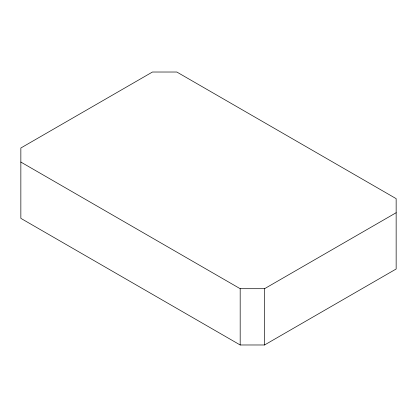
<?xml version="1.0" encoding="UTF-8"?>
<svg xmlns="http://www.w3.org/2000/svg" width="417" height="417" viewBox="0 0 417 417"><rect width="100%" height="100%" fill="white"/><g stroke="black" fill="none" stroke-linecap="round" stroke-linejoin="round"><path stroke-width="0.63" d="M20.85 162.067L240.182 288.7L264.55 288.7L396.15 212.722M264.55 344.979L396.15 269.001L396.15 198.648L176.818 72.021L152.45 72.021L20.85 147.999L20.85 218.352L240.182 344.979L264.55 344.979L264.55 288.7M240.182 288.7L240.182 344.979"/></g></svg>
